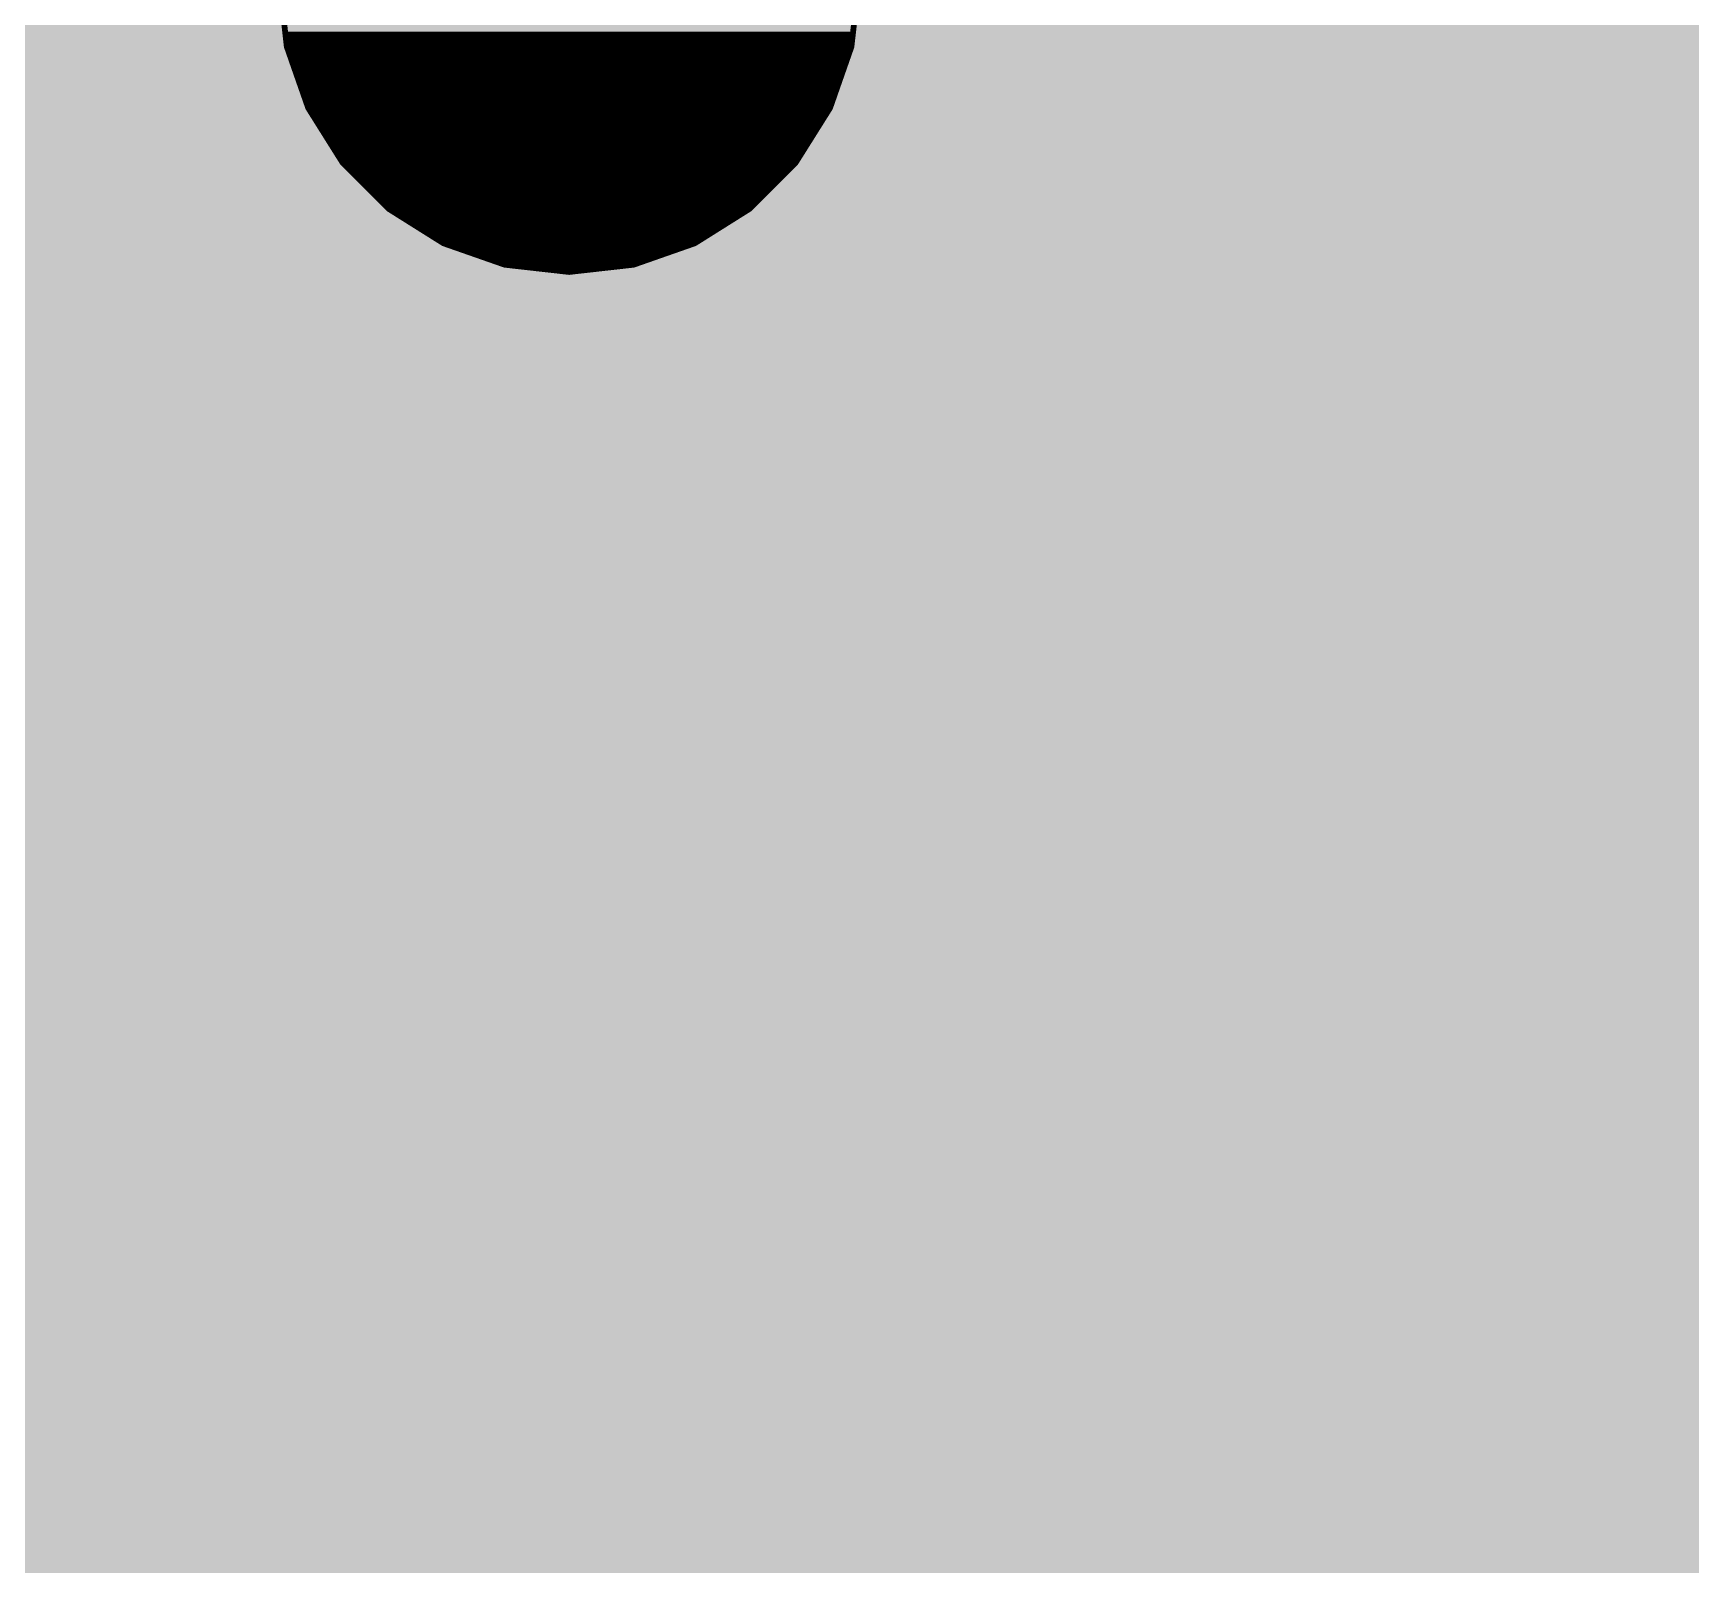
# Model space of a CAD drawing. Extents: x -0.1 to 1.18, y 0 to 3.76.
# Drawn here: x 0.4612 to 0.5739, y 3.007 to 3.1111 of the extents above; entities that cross this region are included whole.
import ezdxf

# ---------------------------------------------------------------- set-up
doc = ezdxf.new("R2010")
doc.units = 0
for name, color, linetype in [('1', 12, 'CONTINUOUS'), ('16', 132, 'CONTINUOUS'), ('27', 253, 'CONTINUOUS'), ('39', 12, 'CONTINUOUS')]:
    doc.layers.add(name, color=color, linetype=linetype)

# ---------------------------------------------------------------- blocks, each defined once
blk = doc.blocks.new('RECT')
blk.add_solid([(-0.5, -0.5), (0.5, -0.5), (-0.5, 0.5), (0.5, 0.5)])

msp = doc.modelspace()

# ---------------------------------------------------------------- linework, layer by layer
at = {"layer": '1'}
for points, const_width in [([(0.497638, 3.134252), (0.497638, 3.102362)], 0.032), ([(0.58, 3.05), (0.497638, 3.132362)], 0.032), ([(0.497638, 3.102362), (0.525, 3.075)], 0.032), ([(0.477953, 3.114567), (0.478446, 3.110187)], 0.000394), ([(0.516829, 3.110187), (0.517323, 3.114567)], 0.000394), ([(0.478352, 3.111024), (0.516923, 3.111024)], 0.000394), ([(0.478396, 3.11063), (0.516879, 3.11063)], 0.000394), ([(0.478441, 3.110236), (0.516835, 3.110236)], 0.000394), ([(0.478446, 3.110187), (0.479902, 3.106026)], 0.000394), ([(0.515373, 3.106026), (0.516829, 3.110187)], 0.000394), ([(0.536715, 3.090487), (0.539321, 3.095)], 0.032), ([(0.539321, 3.095), (0.625, 3.095)], 0.032), ([(0.478567, 3.109843), (0.516709, 3.109843)], 0.000394), ([(0.478704, 3.109449), (0.516571, 3.109449)], 0.000394), ([(0.478842, 3.109055), (0.516433, 3.109055)], 0.000394), ([(0.47898, 3.108661), (0.516296, 3.108661)], 0.000394), ([(0.479118, 3.108268), (0.516158, 3.108268)], 0.000394), ([(0.479256, 3.107874), (0.51602, 3.107874)], 0.000394), ([(0.479393, 3.10748), (0.515882, 3.10748)], 0.000394), ([(0.479531, 3.107087), (0.515744, 3.107087)], 0.000394), ([(0.479669, 3.106693), (0.515607, 3.106693)], 0.000394), ([(0.479806, 3.106299), (0.515469, 3.106299)], 0.000394), ([(0.479902, 3.106026), (0.482247, 3.102294)], 0.000394), ([(0.479978, 3.105906), (0.515298, 3.105906)], 0.000394), ([(0.513028, 3.102294), (0.515373, 3.106026)], 0.000394), ([(0.535366, 3.08815), (0.536715, 3.090487)], 0.032), ([(0.480225, 3.105512), (0.51505, 3.105512)], 0.000394), ([(0.480473, 3.105118), (0.514803, 3.105118)], 0.000394), ([(0.48072, 3.104724), (0.514555, 3.104724)], 0.000394), ([(0.480967, 3.104331), (0.514308, 3.104331)], 0.000394), ([(0.481215, 3.103937), (0.514061, 3.103937)], 0.000394), ([(0.481462, 3.103543), (0.513813, 3.103543)], 0.000394), ([(0.531707, 3.083789), (0.535366, 3.088149)], 0.032), ([(0.535366, 3.088149), (0.535366, 3.08815)], 0.032), ([(0.481709, 3.10315), (0.513566, 3.10315)], 0.000394), ([(0.481957, 3.102756), (0.513319, 3.102756)], 0.000394), ([(0.482204, 3.102362), (0.513071, 3.102362)], 0.000394), ([(0.482247, 3.102294), (0.485364, 3.099177)], 0.000394), ([(0.509911, 3.099177), (0.513028, 3.102294)], 0.000394), ([(0.482572, 3.101969), (0.512703, 3.101969)], 0.000394), ([(0.482966, 3.101575), (0.512309, 3.101575)], 0.000394), ([(0.48336, 3.101181), (0.511916, 3.101181)], 0.000394), ([(0.483754, 3.100787), (0.511522, 3.100787)], 0.000394), ([(0.484147, 3.100394), (0.511128, 3.100394)], 0.000394), ([(0.484541, 3.1), (0.510735, 3.1)], 0.000394), ([(0.484935, 3.099606), (0.510341, 3.099606)], 0.000394), ([(0.485328, 3.099213), (0.509947, 3.099213)], 0.000394), ([(0.485364, 3.099177), (0.489097, 3.096831)], 0.000394), ([(0.485934, 3.098819), (0.509342, 3.098819)], 0.000394), ([(0.506179, 3.096831), (0.509911, 3.099177)], 0.000394), ([(0.530205, 3.082), (0.531707, 3.083789)], 0.032), ([(0.48656, 3.098425), (0.508715, 3.098425)], 0.000394), ([(0.487187, 3.098031), (0.508089, 3.098031)], 0.000394), ([(0.524055, 3.076839), (0.530205, 3.082)], 0.032), ([(0.530205, 3.082), (0.530205, 3.082)], 0.032), ([(0.530205, 3.082), (0.530205, 3.082)], 0.032), ([(0.487813, 3.097638), (0.507462, 3.097638)], 0.000394), ([(0.48844, 3.097244), (0.506836, 3.097244)], 0.000394), ([(0.489066, 3.09685), (0.506209, 3.09685)], 0.000394), ([(0.489097, 3.096831), (0.493258, 3.095375)], 0.000394), ([(0.502018, 3.095375), (0.506179, 3.096831)], 0.000394), ([(0.490167, 3.096457), (0.505108, 3.096457)], 0.000394), ([(0.491293, 3.096063), (0.503983, 3.096063)], 0.000394), ([(0.492418, 3.095669), (0.502858, 3.095669)], 0.000394), ([(0.493258, 3.095375), (0.497638, 3.094882)], 0.000394), ([(0.494144, 3.095276), (0.501132, 3.095276)], 0.000394), ([(0.497638, 3.094882), (0.502018, 3.095375)], 0.000394), ([(0.522978, 3.076217), (0.524055, 3.076839)], 0.032), ([(0.573196, 3.026), (0.522978, 3.076217)], 0.032), ([(0.524055, 3.076839), (0.524055, 3.076839)], 0.032), ([(0.438583, 3.081417), (0.55, 2.97)], 0.016), ([(0.527196, 3.072), (0.701568, 3.072)], 0.032), ([(0.67, 3.05), (0.58, 3.05)], 0.032), ([(0.559196, 3.04), (0.6995, 3.04)], 0.032), ([(0.702397, 3.026), (0.573196, 3.026)], 0.032)]:
    msp.add_lwpolyline(points, dxfattribs=dict(at, const_width=const_width))
for points, const_width in [([(0.503295, 3.108019, 1), (0.491981, 3.096705)], 0.016), ([(0.478352, 3.111122, 1), (0.478352, 3.110925)], 0.000197), ([(0.478396, 3.110728, 1), (0.478396, 3.110531)], 0.000197), ([(0.478441, 3.110335, 1), (0.478441, 3.110138)], 0.000197), ([(0.478539, 3.110219, 1), (0.478353, 3.110154)], 0.000197), ([(0.478349, 3.110176, 1), (0.478544, 3.110198)], 0.000197), ([(0.489638, 3.102362, 1), (0.505638, 3.102362)], 0.016), ([(0.516731, 3.110198, 1), (0.516927, 3.110176)], 0.000197), ([(0.516922, 3.110154, 1), (0.516736, 3.110219)], 0.000197), ([(0.516835, 3.110138, 1), (0.516835, 3.110335)], 0.000197), ([(0.516879, 3.110531, 1), (0.516879, 3.110728)], 0.000197), ([(0.516923, 3.110925, 1), (0.516923, 3.111122)], 0.000197), ([(0.539321, 3.103, 1), (0.539321, 3.087)], 0.016), ([(0.546249, 3.091, 1), (0.532392, 3.099)], 0.016), ([(0.478567, 3.109941, 1), (0.478567, 3.109744)], 0.000197), ([(0.478704, 3.109547, 1), (0.478704, 3.10935)], 0.000197), ([(0.478842, 3.109154, 1), (0.478842, 3.108957)], 0.000197), ([(0.516433, 3.108957, 1), (0.516433, 3.109154)], 0.000197), ([(0.516571, 3.10935, 1), (0.516571, 3.109547)], 0.000197), ([(0.516709, 3.109744, 1), (0.516709, 3.109941)], 0.000197), ([(0.47898, 3.10876, 1), (0.47898, 3.108563)], 0.000197), ([(0.479118, 3.108366, 1), (0.479118, 3.108169)], 0.000197), ([(0.479256, 3.107972, 1), (0.479256, 3.107776)], 0.000197), ([(0.51602, 3.107776, 1), (0.51602, 3.107972)], 0.000197), ([(0.516158, 3.108169, 1), (0.516158, 3.108366)], 0.000197), ([(0.516296, 3.108563, 1), (0.516296, 3.10876)], 0.000197), ([(0.479393, 3.107579, 1), (0.479393, 3.107382)], 0.000197), ([(0.479531, 3.107185, 1), (0.479531, 3.106988)], 0.000197), ([(0.479669, 3.106791, 1), (0.479669, 3.106594)], 0.000197), ([(0.515607, 3.106594, 1), (0.515607, 3.106791)], 0.000197), ([(0.515744, 3.106988, 1), (0.515744, 3.107185)], 0.000197), ([(0.515882, 3.107382, 1), (0.515882, 3.107579)], 0.000197), ([(0.479806, 3.106398, 1), (0.479806, 3.106201)], 0.000197), ([(0.479986, 3.106078, 1), (0.479819, 3.105974)], 0.000197), ([(0.479809, 3.105993, 1), (0.479995, 3.106058)], 0.000197), ([(0.479978, 3.106004, 1), (0.479978, 3.105807)], 0.000197), ([(0.51528, 3.106058, 1), (0.515466, 3.105993)], 0.000197), ([(0.515457, 3.105974, 1), (0.51529, 3.106078)], 0.000197), ([(0.515298, 3.105807, 1), (0.515298, 3.106004)], 0.000197), ([(0.515469, 3.106201, 1), (0.515469, 3.106398)], 0.000197), ([(0.543643, 3.086487, 1), (0.529787, 3.094487)], 0.016), ([(0.480225, 3.10561, 1), (0.480225, 3.105413)], 0.000197), ([(0.480473, 3.105217, 1), (0.480473, 3.10502)], 0.000197), ([(0.48072, 3.104823, 1), (0.48072, 3.104626)], 0.000197), ([(0.514555, 3.104626, 1), (0.514555, 3.104823)], 0.000197), ([(0.514803, 3.10502, 1), (0.514803, 3.105217)], 0.000197), ([(0.51505, 3.105413, 1), (0.51505, 3.10561)], 0.000197), ([(0.480967, 3.104429, 1), (0.480967, 3.104232)], 0.000197), ([(0.481215, 3.104035, 1), (0.481215, 3.103839)], 0.000197), ([(0.481462, 3.103642, 1), (0.481462, 3.103445)], 0.000197), ([(0.513813, 3.103445, 1), (0.513813, 3.103642)], 0.000197), ([(0.514061, 3.103839, 1), (0.514061, 3.104035)], 0.000197), ([(0.514308, 3.104232, 1), (0.514308, 3.104429)], 0.000197), ([(0.543366, 3.08815, 1), (0.527366, 3.08815)], 0.016), ([(0.541494, 3.083007, 1), (0.529237, 3.093292)], 0.016), ([(0.481709, 3.103248, 1), (0.481709, 3.103051)], 0.000197), ([(0.481957, 3.102854, 1), (0.481957, 3.102657)], 0.000197), ([(0.482204, 3.102461, 1), (0.482204, 3.102264)], 0.000197), ([(0.482317, 3.102363, 1), (0.482178, 3.102224)], 0.000197), ([(0.482164, 3.102241, 1), (0.482331, 3.102346)], 0.000197), ([(0.512945, 3.102346, 1), (0.513112, 3.102241)], 0.000197), ([(0.513098, 3.102224, 1), (0.512959, 3.102363)], 0.000197), ([(0.513071, 3.102264, 1), (0.513071, 3.102461)], 0.000197), ([(0.513319, 3.102657, 1), (0.513319, 3.102854)], 0.000197), ([(0.513566, 3.103051, 1), (0.513566, 3.103248)], 0.000197), ([(0.529787, 3.094487, 1), (0.543643, 3.086487)], 0.016), ([(0.482572, 3.102067, 1), (0.482572, 3.10187)], 0.000197), ([(0.482966, 3.101673, 1), (0.482966, 3.101476)], 0.000197), ([(0.48336, 3.10128, 1), (0.48336, 3.101083)], 0.000197), ([(0.511916, 3.101083, 1), (0.511916, 3.10128)], 0.000197), ([(0.512309, 3.101476, 1), (0.512309, 3.101673)], 0.000197), ([(0.512703, 3.10187, 1), (0.512703, 3.102067)], 0.000197), ([(0.483754, 3.100886, 1), (0.483754, 3.100689)], 0.000197), ([(0.484147, 3.100492, 1), (0.484147, 3.100295)], 0.000197), ([(0.484541, 3.100098, 1), (0.484541, 3.099902)], 0.000197), ([(0.510735, 3.099902, 1), (0.510735, 3.100098)], 0.000197), ([(0.511128, 3.100295, 1), (0.511128, 3.100492)], 0.000197), ([(0.511522, 3.100689, 1), (0.511522, 3.100886)], 0.000197), ([(0.528437, 3.092149, 1), (0.542294, 3.08415)], 0.016), ([(0.484935, 3.099705, 1), (0.484935, 3.099508)], 0.000197), ([(0.485328, 3.099311, 1), (0.485328, 3.099114)], 0.000197), ([(0.485417, 3.09926, 1), (0.485312, 3.099093)], 0.000197), ([(0.485295, 3.099107, 1), (0.485434, 3.099246)], 0.000197), ([(0.485934, 3.098917, 1), (0.485934, 3.09872)], 0.000197), ([(0.509342, 3.09872, 1), (0.509342, 3.098917)], 0.000197), ([(0.509842, 3.099246, 1), (0.509981, 3.099107)], 0.000197), ([(0.509964, 3.099093, 1), (0.509859, 3.09926)], 0.000197), ([(0.509947, 3.099114, 1), (0.509947, 3.099311)], 0.000197), ([(0.510341, 3.099508, 1), (0.510341, 3.099705)], 0.000197), ([(0.537835, 3.078647, 1), (0.525578, 3.088932)], 0.016), ([(0.48656, 3.098524, 1), (0.48656, 3.098327)], 0.000197), ([(0.487187, 3.09813, 1), (0.487187, 3.097933)], 0.000197), ([(0.508089, 3.097933, 1), (0.508089, 3.09813)], 0.000197), ([(0.508715, 3.098327, 1), (0.508715, 3.098524)], 0.000197), ([(0.530205, 3.09, 1), (0.530205, 3.074)], 0.016), ([(0.538205, 3.082, 1), (0.522205, 3.082)], 0.016), ([(0.535347, 3.075871, 1), (0.525062, 3.088128)], 0.016), ([(0.530205, 3.074, 1), (0.530205, 3.09)], 0.016), ([(0.487813, 3.097736, 1), (0.487813, 3.097539)], 0.000197), ([(0.48844, 3.097343, 1), (0.48844, 3.097146)], 0.000197), ([(0.489066, 3.096949, 1), (0.489066, 3.096752)], 0.000197), ([(0.489129, 3.096924, 1), (0.489064, 3.096738)], 0.000197), ([(0.489044, 3.096748, 1), (0.489149, 3.096915)], 0.000197), ([(0.506126, 3.096915, 1), (0.506231, 3.096748)], 0.000197), ([(0.506211, 3.096738, 1), (0.506146, 3.096924)], 0.000197), ([(0.506209, 3.096752, 1), (0.506209, 3.096949)], 0.000197), ([(0.506836, 3.097146, 1), (0.506836, 3.097343)], 0.000197), ([(0.507462, 3.097539, 1), (0.507462, 3.097736)], 0.000197), ([(0.525579, 3.088932, 1), (0.537835, 3.078647)], 0.016), ([(0.490167, 3.096555, 1), (0.490167, 3.096358)], 0.000197), ([(0.491293, 3.096161, 1), (0.491293, 3.095965)], 0.000197), ([(0.492418, 3.095768, 1), (0.492418, 3.095571)], 0.000197), ([(0.502858, 3.095571, 1), (0.502858, 3.095768)], 0.000197), ([(0.503983, 3.095965, 1), (0.503983, 3.096161)], 0.000197), ([(0.505108, 3.096358, 1), (0.505108, 3.096555)], 0.000197), ([(0.527366, 3.088149, 1), (0.543366, 3.088149)], 0.016), ([(0.493269, 3.095473, 1), (0.493246, 3.095278)], 0.000197), ([(0.493225, 3.095283, 1), (0.49329, 3.095468)], 0.000197), ([(0.494144, 3.095374, 1), (0.494144, 3.095177)], 0.000197), ([(0.497627, 3.09498, 1), (0.497649, 3.094784)], 0.000197), ([(0.497627, 3.094784, 1), (0.497649, 3.09498)], 0.000197), ([(0.501132, 3.095177, 1), (0.501132, 3.095374)], 0.000197), ([(0.501986, 3.095468, 1), (0.502051, 3.095283)], 0.000197), ([(0.502029, 3.095278, 1), (0.502007, 3.095473)], 0.000197), ([(0.524077, 3.087142, 1), (0.536333, 3.076857)], 0.016), ([(0.528635, 3.081874, 1), (0.517321, 3.070561)], 0.016), ([(0.524055, 3.084839, 1), (0.524055, 3.068839)], 0.016), ([(0.528055, 3.069911, 1), (0.520055, 3.083767)], 0.016), ([(0.524055, 3.068839, 1), (0.524055, 3.084839)], 0.016), ([(0.518978, 3.083146, 1), (0.526978, 3.069289)], 0.016), ([(0.518913, 3.082967, 1), (0.529197, 3.070711)], 0.016), ([(0.522205, 3.082, 1), (0.538205, 3.082)], 0.016), ([(0.527196, 3.08, 1), (0.527196, 3.064)], 0.016), ([(0.519343, 3.069343, 1), (0.530657, 3.080657)], 0.016), ([(0.58, 3.058, 1), (0.58, 3.042)], 0.016), ([(0.574343, 3.044343, 1), (0.585657, 3.055657)], 0.016), ([(0.559196, 3.048, 1), (0.559196, 3.032)], 0.016), ([(0.573196, 3.034, 1), (0.573196, 3.018)], 0.016), ([(0.567539, 3.020343, 1), (0.578853, 3.031657)], 0.016)]:
    msp.add_lwpolyline(points, format="xyb", dxfattribs=dict(at, const_width=const_width))
at = {"layer": '16', "const_width": 0.032}
for points in [[(0.056, 3.104), (0.759887, 3.104)], [(0.056, 3.072), (0.72971, 3.072)], [(0.056, 3.04), (0.72126, 3.04)], [(0.287527, 3.008), (0.68926, 3.008)]]:
    msp.add_lwpolyline(points, dxfattribs=at)
at = {"layer": '27'}
for points, const_width in [([(0.478214, 3.073984, 0.320464), (0.469269, 3.067595)], 0.004), ([(0.487158, 3.067595, 0.320465), (0.478214, 3.073984)], 0.004), ([(0.478214, 3.074984, 1), (0.478214, 3.072984)], 0.002), ([(0.478214, 3.072984, 1), (0.478214, 3.074984)], 0.002), ([(0.513025, 3.073984, 1), (0.511025, 3.073984)], 0.002), ([(0.512025, 3.074984, 1), (0.512025, 3.072984)], 0.002), ([(0.532469, 3.072984, 1), (0.532469, 3.074984)], 0.002), ([(0.562213, 3.073984, 0.320464), (0.553269, 3.067595)], 0.004), ([(0.571158, 3.067595, 0.320465), (0.562213, 3.073984)], 0.004), ([(0.562213, 3.074984, 1), (0.562213, 3.072984)], 0.002), ([(0.562213, 3.072984, 1), (0.562213, 3.074984)], 0.002), ([(0.469269, 3.067595, 0.113888), (0.465436, 3.050984)], 0.004), ([(0.468323, 3.06792, 1), (0.470215, 3.067271)], 0.002), ([(0.470168, 3.067157, 1), (0.46837, 3.068034)], 0.002), ([(0.488057, 3.068034, 1), (0.486259, 3.067157)], 0.002), ([(0.490991, 3.050984, 0.113888), (0.487158, 3.067595)], 0.004), ([(0.486212, 3.067271, 1), (0.488104, 3.06792)], 0.002), ([(0.553269, 3.067595, 0.113888), (0.549436, 3.050984)], 0.004), ([(0.552323, 3.06792, 1), (0.554215, 3.067271)], 0.002), ([(0.554168, 3.067157, 1), (0.55237, 3.068034)], 0.002), ([(0.572057, 3.068034, 1), (0.570259, 3.067157)], 0.002), ([(0.574991, 3.050984, 0.113888), (0.571158, 3.067595)], 0.004), ([(0.570212, 3.067271, 1), (0.572104, 3.06792)], 0.002), ([(0.489217, 3.063137, 1), (0.487655, 3.064387)], 0.002), ([(0.573217, 3.063137, 1), (0.571655, 3.064387)], 0.002), ([(0.512025, 3.05454, 1), (0.512025, 3.05254)], 0.002), ([(0.532469, 3.05254, 1), (0.532469, 3.05454)], 0.002), ([(0.465436, 3.050984, 0.113886), (0.469269, 3.034373)], 0.004), ([(0.466436, 3.050984, 1), (0.464436, 3.050984)], 0.002), ([(0.487158, 3.034373, 0.113886), (0.490991, 3.050984)], 0.004), ([(0.491991, 3.050984, 1), (0.489991, 3.050984)], 0.002), ([(0.549436, 3.050984, 0.113886), (0.553269, 3.034373)], 0.004), ([(0.550436, 3.050984, 1), (0.548436, 3.050984)], 0.002), ([(0.571158, 3.034373, 0.113886), (0.574991, 3.050984)], 0.004), ([(0.575991, 3.050984, 1), (0.573991, 3.050984)], 0.002), ([(0.464436, 3.050984, 1), (0.466436, 3.050984)], 0.002), ([(0.489991, 3.050984, 1), (0.491991, 3.050984)], 0.002), ([(0.548436, 3.050984, 1), (0.550436, 3.050984)], 0.002), ([(0.573991, 3.050984, 1), (0.575991, 3.050984)], 0.002), ([(0.467211, 3.038831, 1), (0.468772, 3.037582)], 0.002), ([(0.55121, 3.038831, 1), (0.552772, 3.037582)], 0.002), ([(0.469269, 3.034373, 0.320461), (0.478214, 3.027984)], 0.004), ([(0.470215, 3.034697, 1), (0.468323, 3.034049)], 0.002), ([(0.478214, 3.027984, 0.320462), (0.487158, 3.034373)], 0.004), ([(0.488104, 3.034049, 1), (0.486212, 3.034697)], 0.002), ([(0.553269, 3.034373, 0.320461), (0.562213, 3.027984)], 0.004), ([(0.554215, 3.034697, 1), (0.552323, 3.034049)], 0.002), ([(0.562213, 3.027984, 0.320462), (0.571158, 3.034373)], 0.004), ([(0.572104, 3.034049, 1), (0.570212, 3.034697)], 0.002), ([(0.46837, 3.033935, 1), (0.470168, 3.034811)], 0.002), ([(0.486259, 3.034811, 1), (0.488057, 3.033935)], 0.002), ([(0.55237, 3.033935, 1), (0.554168, 3.034811)], 0.002), ([(0.570259, 3.034811, 1), (0.572057, 3.033935)], 0.002), ([(0.478214, 3.028984, 1), (0.478214, 3.026984)], 0.002), ([(0.478214, 3.026984, 1), (0.478214, 3.028984)], 0.002), ([(0.562213, 3.028984, 1), (0.562213, 3.026984)], 0.002), ([(0.562213, 3.026984, 1), (0.562213, 3.028984)], 0.002), ([(0.511025, 3.027984, 1), (0.513025, 3.027984)], 0.002)]:
    msp.add_lwpolyline(points, format="xyb", dxfattribs=dict(at, const_width=const_width))
at = {"layer": '27', "const_width": 0.004}
for points in [[(0.512025, 3.027984), (0.512025, 3.073984)], [(0.512025, 3.073984), (0.532469, 3.073984)], [(0.467991, 3.038206), (0.488436, 3.063762)], [(0.551991, 3.038206), (0.572436, 3.063762)], [(0.512025, 3.05354), (0.532469, 3.05354)]]:
    msp.add_lwpolyline(points, dxfattribs=at)
at = {"layer": '39', "const_width": 0.001969}
msp.add_lwpolyline([(0.625591, 3.085039), (0.074409, 3.085039)], dxfattribs=at)

# ---------------------------------------------------------------- block references
at = {"layer": '1', "xscale": 0.028, "yscale": 0.056}
msp.add_blockref('RECT', (0.497638, 3.134252), dxfattribs=at)

doc.saveas('drawing.dxf')
